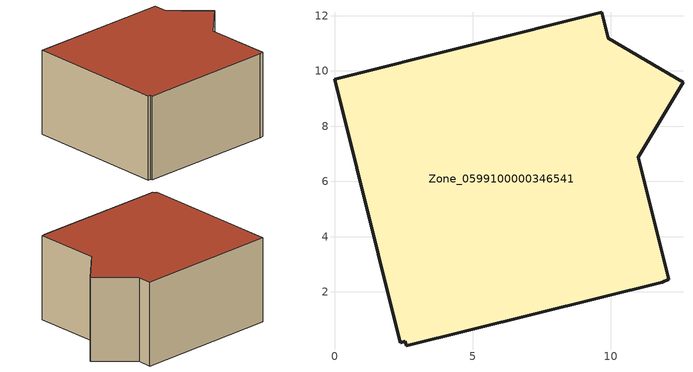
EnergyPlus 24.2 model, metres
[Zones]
Zone_0599100000346541
 floor ground (C_G): 11.86,2.35 2.6,0.04 2.56,0.21 2.38,0.17 0,9.7 9.67,12.13 9.91,11.18 12.62,9.59 10.99,6.88 12.11,2.45 z0
 wall outside (C_F): 12.62,9.59 9.91,11.18 9.67,12.13 0,9.7 2.38,0.17 2.56,0.21 2.6,0.04 11.86,2.35 12.11,2.45 10.99,6.88 12.62,9.59 z0:5.89
 roof outside (C_R): 11.86,2.35 12.11,2.45 10.99,6.88 12.62,9.59 9.91,11.18 9.67,12.13 0,9.7 2.38,0.17 2.56,0.21 2.6,0.04 z5.89
[BUILDING]
Pand.0599100000346541: North Axis=0; Terrain=City; Loads Convergence Tolerance Value=0.04; Temperature Convergence Tolerance Value=0.4; Solar Distribution=FullExterior; Maximum Number of Warmup Days=25; Minimum Number of Warmup Days=1
[Site:Location]
Rotterdam.The.Hague.AP_ZH_NLD Design_Conditions: Latitude=51.96; Longitude=4.45; Time Zone=1; Elevation=-4.5
[SITE:GROUNDTEMPERATURE:BUILDINGSURFACE]
18, 18, 18, 18, 18, 18, 18, 18, 18, 18, 18, 18
[MATERIAL] Thermal Absorptance=0.9; Solar Absorptance=0.7; Visible Absorptance=0.7
Name | Roughness | Thickness | Conductivity | Density | Specific Heat
G.D.1992-2005 | MediumSmooth | 0.15 | 0.06 | 540 | 1210
F.D.1992-2005 | Rough | 0.3 | 0.12 | 1920 | 840
R.D.1992-2005 | MediumRough | 0.2 | 0.08 | 1500 | 1000
[CONSTRUCTION]
C_G: G.D.1992-2005
C_F: F.D.1992-2005
C_R: R.D.1992-2005
[ZONE]
Zone_0599100000346541: Type=1; Multiplier=1; Ceiling Height=Autocalculate; Volume=Autocalculate; Floor Area=autocalculate; Part of Total Floor Area=Yes
[ZONEINFILTRATION:DESIGNFLOWRATE]
Infil_Zone_0599100000346541: Zone or ZoneList or Space or SpaceList=Zone_0599100000346541; Schedule=AlwaysOn; Design Flow Rate Calculation Method=Flow/Area; Flow Rate per Floor Area=0.0021; Constant Term Coefficient=1; Temperature Term Coefficient=0; Velocity Term Coefficient=0; Velocity Squared Term Coefficient=0
[HVACTEMPLATE:ZONE:IDEALLOADSAIRSYSTEM]
Zone_0599100000346541: Maximum Heating Supply Air Temperature=50; Minimum Cooling Supply Air Temperature=13; Maximum Heating Supply Air Humidity Ratio=0.0156; Minimum Cooling Supply Air Humidity Ratio=0.0077; Heating Limit=NoLimit; Cooling Limit=NoLimit; Dehumidification Control Type=ConstantSensibleHeatRatio; Cooling Sensible Heat Ratio=0.7; Dehumidification Setpoint=60; Humidification Control Type=None; Humidification Setpoint=30; Outdoor Air Method=None; Outdoor Air Flow Rate per Person=0.00944; Outdoor Air Flow Rate per Zone Floor Area=0; Outdoor Air Flow Rate per Zone=0; Demand Controlled Ventilation Type=None; Outdoor Air Economizer Type=NoEconomizer; Heat Recovery Type=None; Sensible Heat Recovery Effectiveness=0.7; Latent Heat Recovery Effectiveness=0.65
[ZONECONTROL:THERMOSTAT]
ThermostatControl_Zone_0599100000346541: Zone or ZoneList=Zone_0599100000346541; Control Type Schedule=DualSetpointControlType; Control 1=Thermostat_Zone_0599100000346541; Temperature Difference Between Cutout And Setpoint=0
[THERMOSTATSETPOINT:DUALSETPOINT]
Thermostat_Zone_0599100000346541: Heating Setpoint Temperature Schedule=HeatingSetpoint_Zone_0599100000346541; Cooling Setpoint Temperature Schedule=CoolingSetpoint_Zone_0599100000346541
[SCHEDULE:COMPACT]
HeatingSetpoint_Zone_0599100000346541: Through: 12/31, For: AllDays, Until: 24:00, 21
CoolingSetpoint_Zone_0599100000346541: Through: 12/31, For: AllDays, Until: 24:00, 24
DualSetpointControlType: Through: 12/31, For: AllDays, Until: 24:00, 4
AlwaysOn: Through: 12/31, For: AllDays, Until: 24:00, 1
